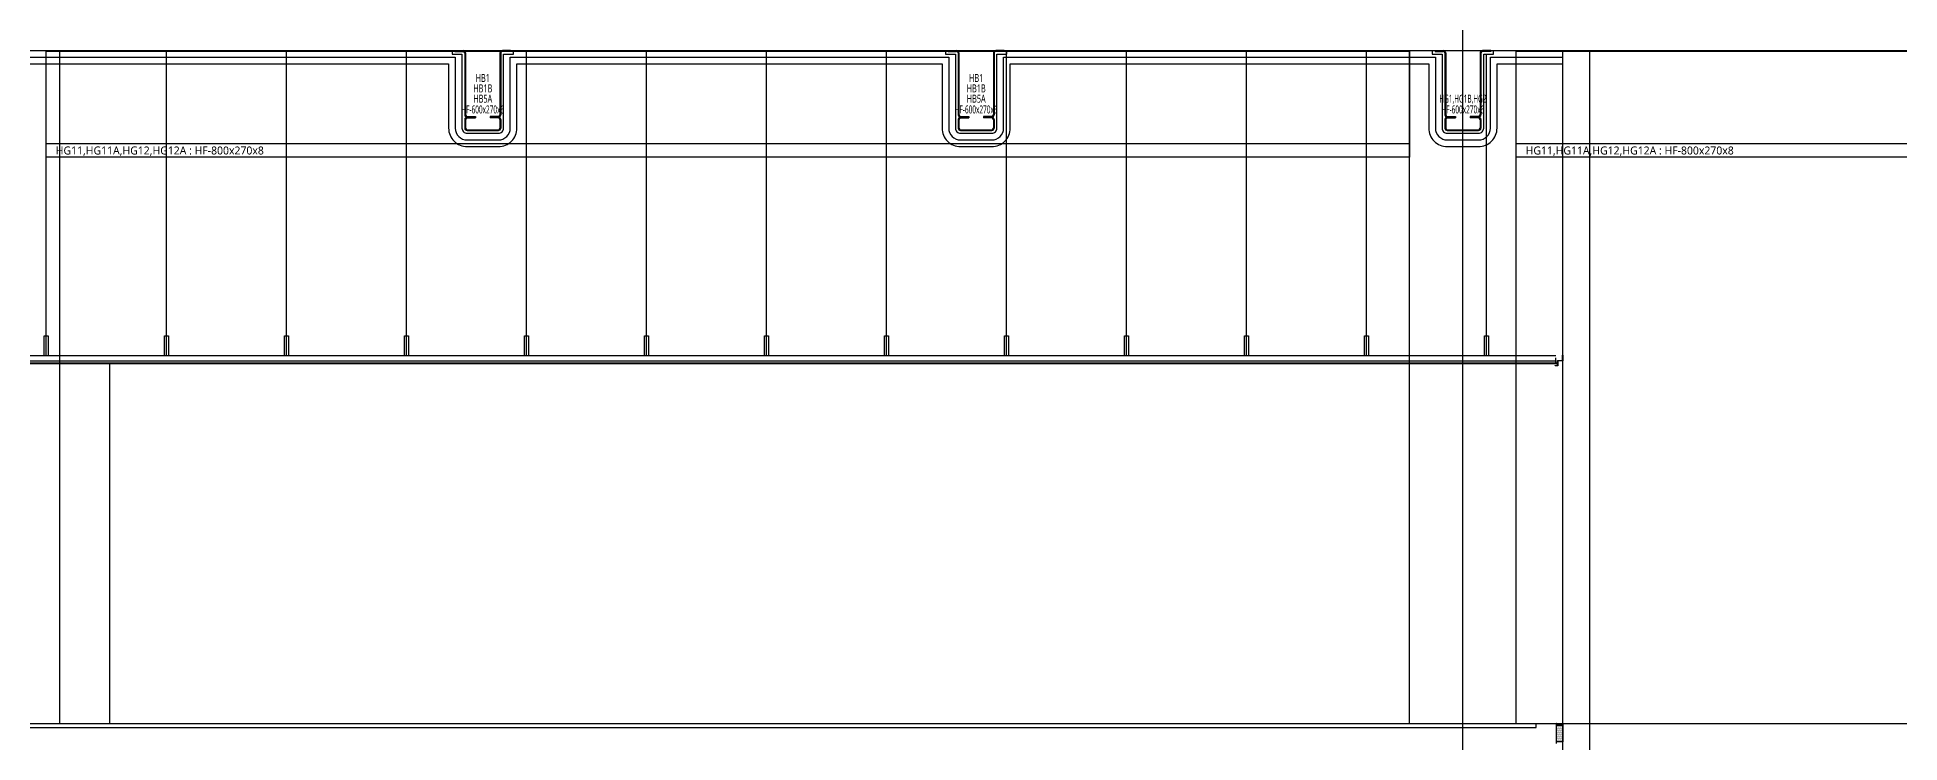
# Model space of a CAD drawing. Header units: millimetres. Extents: x 35054840 to 35483341, y -1288013 to -991013.
# Drawn here: x 35249545 to 35263512, y -1232938 to -1227643 of the extents above; entities that cross this region are included whole.
import ezdxf
from ezdxf.enums import TextEntityAlignment as Align

# ---------------------------------------------------------------- set-up
doc = ezdxf.new("R2010")
doc.units = ezdxf.units.MM
doc.header["$LTSCALE"] = 1000
doc.header["$MEASUREMENT"] = 0
doc.header["$PDSIZE"] = -10
doc.layers.get('0').update_dxf_attribs({"linetype": 'CONTINUOUS'})
doc.layers.get('Defpoints').update_dxf_attribs({"color": 161, "linetype": 'CONTINUOUS'})
for name, color, linetype in [('cen', 1, 'CONTINUOUS'), ('con', 2, 'CONTINUOUS'), ('ELE5', 254, 'CONTINUOUS'), ('ELE6', 8, 'CONTINUOUS'), ('FIN', 9, 'CONTINUOUS'), ('FIN(내화피복)', 8, 'CONTINUOUS'), ('FIN(패널-200글라스울)', 4, 'CONTINUOUS'), ('FIN-2', 9, 'CONTINUOUS'), ('HF', 3, 'CONTINUOUS'), ('INS', 9, 'BATTING'), ('S-SBEAM-HF', 4, 'CONTINUOUS'), ('S-SGIRDER-HF', 3, 'CONTINUOUS'), ('스틸', 8, 'CONTINUOUS')]:
    doc.layers.add(name, color=color, linetype=linetype)
doc.styles.add('TE', font='malgun_0.ttf')
doc.linetypes.add('BATTING', pattern='A,0.0001,-0.1,[134,ltypeshp.shx,S=0.1,R=0,X=-0.1,Y=0],-0.2,[134,ltypeshp.shx,S=0.1,R=180,X=0.1,Y=0],-0.1', length=0.4001)

# ---------------------------------------------------------------- blocks, each defined once
blk = doc.blocks.new('sdfsgdfdfg')
at = {"layer": 'cen', "ltscale": 0.1}
blk.add_line((34618149, -327809), (34618149, -240916), dxfattribs=at)
at = {"layer": 'cen', "ltscale": 5}
blk.add_line((34536435, -306209), (34739302, -306209), dxfattribs=at)
blk = doc.blocks.new('종단면도_1~2층')
at = {"layer": 'con', "ltscale": 0.1}
blk.add_lwpolyline([(34812036, -1226693), (34812036, -1227743), (34890561, -1227743), (34890561, -1228743), (34890811, -1228743)], dxfattribs=at)
blk = doc.blocks.new('*U208')
at = {"layer": 'ELE6', "ltscale": 0.1}
for p, q in [((10200, -8), (0, -8)), ((10200, -700), (0, -700))]:
    blk.add_line(p, q, dxfattribs=at)
blk.add_lwpolyline([(10200, -800), (0, -800), (0, 0), (10200, 0)], close=True, dxfattribs=at)
at = {"layer": 'Defpoints', "style": 'TE'}
blk.add_text('HG11,HG11A,HG12,HG12A : HF-800x270x8', height=60, dxfattribs=at).set_placement((851, -750), align=Align.MIDDLE_CENTER)
blk = doc.blocks.new('*U213')
at = {"layer": 'ELE6', "ltscale": 0.1}
for p, q in [((10223, -8), (0, -8)), ((10223, -700), (0, -700))]:
    blk.add_line(p, q, dxfattribs=at)
blk.add_lwpolyline([(10223, -800), (0, -800), (0, 0), (10223, 0)], close=True, dxfattribs=at)
at = {"layer": 'Defpoints', "style": 'TE'}
blk.add_text('HG11,HG11A,HG12,HG12A : HF-800x270x8', height=60, dxfattribs=at).set_placement((851, -750), align=Align.MIDDLE_CENTER)
blk = doc.blocks.new('HF')
at = {"layer": 'Defpoints'}
blk.add_point((0, 0), dxfattribs=at)
at = {"layer": 'HF', "color": 0, "linetype": 'ByBlock'}
for p, q in [((-209, 0), (-147, 0)), ((-209, 0), (-209, -6)), ((209, 0), (147, 0)), ((209, 0), (209, -6)), ((-209, -6), (-147, -6)), ((-135, -18), (-135, -482)), ((-129, -18), (-129, -482)), ((129, -18), (129, -482)), ((135, -18), (135, -482)), ((209, -6), (147, -6)), ((-135, -518), (-135, -582)), ((-129, -518), (-129, -582)), ((-117, -494), (-55, -494)), ((-117, -500), (-55, -500)), ((-117, -506), (-55, -506)), ((-55, -494), (-55, -500)), ((-55, -500), (-55, -506)), ((117, -494), (55, -494)), ((55, -494), (55, -500)), ((117, -500), (55, -500)), ((55, -500), (55, -506)), ((117, -506), (55, -506)), ((129, -518), (129, -582)), ((135, -518), (135, -582)), ((-117, -594), (117, -594)), ((-117, -600), (117, -600))]:
    blk.add_line(p, q, dxfattribs=at)
for centre, radius, start, end in [((-147, -18), 18, 0, 90), ((-147, -18), 12, 0, 90), ((147, -18), 18, 90, 180), ((147, -18), 12, 90, 180), ((-117, -482), 18, 180, 270), ((-117, -518), 18, 90, 180), ((-117, -482), 12, 180, 270), ((-117, -518), 12, 90, 180), ((117, -482), 12, 270, 360), ((117, -482), 18, 270, 360), ((117, -518), 18, 0, 90), ((117, -518), 12, 0, 90), ((-117, -582), 18, 180, 270), ((-117, -582), 12, 180, 270), ((117, -582), 12, 270, 360), ((117, -582), 18, 270, 360)]:
    blk.add_arc(centre, radius, start, end, dxfattribs=at)
blk = doc.blocks.new('HB1')
at = {"layer": 'S-SBEAM-HF'}
blk.add_blockref('HF', (0, 0), dxfattribs=at)
at = {"layer": 'Defpoints', "style": 'TE'}
for s, width, p in [('HB1B', 0.7, (0, -284)), ('HB1', 0.7, (0, -206)), ('HF-600x270x6', 0.5, (0, -442)), ('HB5A', 0.7, (0, -361))]:
    blk.add_text(s, height=60, dxfattribs=dict(at, width=width)).set_placement(p, align=Align.MIDDLE_CENTER)
blk = doc.blocks.new('HG1')
at = {"layer": 'S-SGIRDER-HF', "ltscale": 0.1}
blk.add_blockref('HF', (0, 0), dxfattribs=at)
at = {"layer": 'Defpoints', "style": 'TE', "width": 0.5}
for s, p in [('HG1,HG1B,HG2', (0, -361)), ('HF-600x270x6', (0, -442))]:
    blk.add_text(s, height=60, dxfattribs=at).set_placement(p, align=Align.MIDDLE_CENTER)

msp = doc.modelspace()

# ---------------------------------------------------------------- hatches: boundary and pattern name
at = {"linetype": 'ByBlock'}
h = msp.add_hatch(dxfattribs=at)
h.set_pattern_fill('DOTS', color=251, scale=80)
h.set_pattern_definition([(0, (32400419.3794, -2875287.998), (2.5, 5), [0, -5])])
h.paths.add_polyline_path([(35260986.6, -1232805), (35260986.6, -1232930.4), (35260936.6, -1232930.4), (35260936.6, -1232805)])

# ---------------------------------------------------------------- linework, layer by layer
at = {"color": 251, "linetype": 'ByBlock', "elevation": 1}
msp.add_lwpolyline([(35260986.3, -1232930.4), (35260938.2, -1232930.4), (35260938.2, -1232805), (35260986.3, -1232805)], close=True, dxfattribs=at)
at = {"layer": 'con', "ltscale": 1000, "elevation": 1}
msp.add_lwpolyline([(35232336.3, -1232823), (35260786.3, -1232823), (35260786.3, -1232793), (35260936.3, -1232793), (35260936.3, -1232943)], dxfattribs=at)
at = {"layer": 'Defpoints', "ltscale": 0.1}
msp.add_line((35260937.3, -1232792, 1), (35260936.3, -1232793, 1), dxfattribs=at)
at = {"layer": 'ELE5', "ltscale": 0.1, "elevation": 1}
for points in [[(35249711.3, -1227743), (35249711.3, -1232793)], [(35259836.3, -1232793), (35259836.3, -1227743)], [(35260636.3, -1232793), (35260636.3, -1227743)], [(35250086.3, -1230093), (35250086.3, -1232793)]]:
    msp.add_lwpolyline(points, dxfattribs=at)
at = {"layer": 'FIN', "elevation": 1}
msp.add_lwpolyline([(35232336.3, -1232793), (35260786.3, -1232793)], dxfattribs=at)
at = {"layer": 'FIN(내화피복)', "ltscale": 10000, "elevation": 1}
for points in [[(35252656.3, -1227743), (35252656.3, -1227770), (35252730.3, -1227770), (35252730.3, -1228325, 0.4142136), (35252769.3, -1228364), (35253003.3, -1228364, 0.4142136), (35253042.3, -1228325), (35253042.3, -1227770), (35253116.3, -1227770), (35253116.3, -1227743)], [(35256356.3, -1227743), (35256356.3, -1227770), (35256430.3, -1227770), (35256430.3, -1228325, 0.4142136), (35256469.3, -1228364), (35256703.3, -1228364, 0.4142136), (35256742.3, -1228325), (35256742.3, -1227770), (35256816.3, -1227770), (35256816.3, -1227743)], [(35260006.3, -1227743), (35260006.3, -1227770), (35260080.3, -1227770), (35260080.3, -1228325, 0.4142136), (35260119.3, -1228364), (35260353.3, -1228364, 0.4142136), (35260392.3, -1228325), (35260392.3, -1227770), (35260466.3, -1227770), (35260466.3, -1227743)]]:
    msp.add_lwpolyline(points, format="xyb", dxfattribs=at)
at = {"layer": 'FIN(패널-200글라스울)', "ltscale": 0.1, "elevation": 1}
msp.add_lwpolyline([(35261186.3, -1227743), (35261186.3, -1233083), (35260986.3, -1233083), (35260986.3, -1227743)], dxfattribs=at)
at = {"layer": 'FIN-2'}
for p, q in [((35249613.4, -1230035, 1), (35249613.4, -1227743, 1)), ((35250513.4, -1230035, 1), (35250513.4, -1227743, 1)), ((35251413.4, -1230035, 1), (35251413.4, -1227743, 1)), ((35252313.4, -1230035, 1), (35252313.4, -1227743, 1)), ((35253213.4, -1230035, 1), (35253213.4, -1227743, 1)), ((35254113.4, -1230035, 1), (35254113.4, -1227743, 1)), ((35255013.4, -1230035, 1), (35255013.4, -1227743, 1)), ((35255913.4, -1230035, 1), (35255913.4, -1227743, 1)), ((35256813.4, -1230035, 1), (35256813.4, -1227743, 1)), ((35257713.4, -1230035, 1), (35257713.4, -1227743, 1)), ((35258613.4, -1230035, 1), (35258613.4, -1227743, 1)), ((35259513.4, -1230035, 1), (35259513.4, -1227743, 1)), ((35260413.4, -1230035, 1), (35260413.4, -1227770, 1)), ((35260934.3, -1230035, 1), (35232158.3, -1230035, 1)), ((35260934.3, -1230087, 1), (35260934.3, -1230049, 1)), ((35260934.3, -1230073, 1), (35232158.3, -1230073, 1))]:
    msp.add_line(p, q, dxfattribs=at)
at = {"layer": 'FIN-2', "elevation": 1}
for points in [[(35249598.4, -1229885), (35249628.4, -1229885), (35249628.4, -1230035), (35249598.4, -1230035)], [(35250498.4, -1229885), (35250528.4, -1229885), (35250528.4, -1230035), (35250498.4, -1230035)], [(35251398.4, -1229885), (35251428.4, -1229885), (35251428.4, -1230035), (35251398.4, -1230035)], [(35252298.4, -1229885), (35252328.4, -1229885), (35252328.4, -1230035), (35252298.4, -1230035)], [(35253198.4, -1229885), (35253228.4, -1229885), (35253228.4, -1230035), (35253198.4, -1230035)], [(35254098.4, -1229885), (35254128.4, -1229885), (35254128.4, -1230035), (35254098.4, -1230035)], [(35254998.4, -1229885), (35255028.4, -1229885), (35255028.4, -1230035), (35254998.4, -1230035)], [(35255898.4, -1229885), (35255928.4, -1229885), (35255928.4, -1230035), (35255898.4, -1230035)], [(35256798.4, -1229885), (35256828.4, -1229885), (35256828.4, -1230035), (35256798.4, -1230035)], [(35257698.4, -1229885), (35257728.4, -1229885), (35257728.4, -1230035), (35257698.4, -1230035)], [(35258598.4, -1229885), (35258628.4, -1229885), (35258628.4, -1230035), (35258598.4, -1230035)], [(35259498.4, -1229885), (35259528.4, -1229885), (35259528.4, -1230035), (35259498.4, -1230035)], [(35260398.4, -1229885), (35260428.4, -1229885), (35260428.4, -1230035), (35260398.4, -1230035)]]:
    msp.add_lwpolyline(points, close=True, dxfattribs=at)
for points in [[(35260928.3, -1230109), (35260928.3, -1230107), (35260946.3, -1230107), (35260946.3, -1230069), (35260984.3, -1230069), (35260984.3, -1230029), (35260986.3, -1230029), (35260986.3, -1230071), (35260948.3, -1230071), (35260948.3, -1230109), (35260928.3, -1230109)], [(35260946.3, -1230093), (35232146.3, -1230093), (35232146.3, -1230087), (35260946.3, -1230087)]]:
    msp.add_lwpolyline(points, dxfattribs=at)
at = {"layer": 'INS', "ltscale": 0.12, "elevation": 1}
msp.add_lwpolyline([(35249442.3, -1227793), (35252680.3, -1227793), (35252680.3, -1228325, 0.4142136), (35252769.3, -1228414), (35253003.3, -1228414, 0.4142136), (35253092.3, -1228325), (35253092.3, -1227793), (35256380.3, -1227793), (35256380.3, -1228325, 0.4142136), (35256469.3, -1228414), (35256703.3, -1228414, 0.4142136), (35256792.3, -1228325), (35256792.3, -1227793), (35260030.3, -1227793), (35260030.3, -1228325, 0.4142136), (35260119.3, -1228414), (35260353.3, -1228414, 0.4142136), (35260442.3, -1228325), (35260442.3, -1227793), (35260986.3, -1227793)], format="xyb", dxfattribs=at)
at = {"layer": 'INS', "linetype": 'Continuous', "ltscale": 0.12, "elevation": 1}
for points in [[(35249492.3, -1227843), (35252630.3, -1227843)], [(35253142.3, -1227843), (35256330.3, -1227843)], [(35256842.3, -1227843), (35259980.3, -1227843)], [(35260492.3, -1227843), (35260986.3, -1227843)]]:
    msp.add_lwpolyline(points, dxfattribs=at)
for points in [[(35252630.3, -1227843), (35252630.3, -1228325, 0.4142136), (35252769.3, -1228464), (35253003.3, -1228464, 0.4142136), (35253142.3, -1228325), (35253142.3, -1227843)], [(35256330.3, -1227843), (35256330.3, -1228325, 0.4142136), (35256469.3, -1228464), (35256703.3, -1228464, 0.4142136), (35256842.3, -1228325), (35256842.3, -1227843)], [(35259980.3, -1227843), (35259980.3, -1228325, 0.4142136), (35260119.3, -1228464), (35260353.3, -1228464, 0.4142136), (35260492.3, -1228325), (35260492.3, -1227843)]]:
    msp.add_lwpolyline(points, format="xyb", dxfattribs=at)
at = {"layer": '스틸', "color": 6, "linetype": 'ByBlock'}
for p, q in [((35260938.2, -1232805, 1), (35260938.2, -1232792, 1)), ((35260938.2, -1232792, 1), (35260940.2, -1232792, 1)), ((35260938.2, -1232805, 1), (35260986.3, -1232805, 1)), ((35260986.3, -1232805, 1), (35260938.2, -1232805, 1)), ((35260940.2, -1232803, 1), (35260940.2, -1232792, 1)), ((35260984.3, -1232803, 1), (35260940.2, -1232803, 1)), ((35260984.3, -1232792, 1), (35260984.3, -1232803, 1)), ((35260984.3, -1232792, 1), (35260986.3, -1232792, 1)), ((35260986.3, -1232792, 1), (35260986.3, -1232805, 1))]:
    msp.add_line(p, q, dxfattribs=at)
at = {"layer": '스틸', "color": 6, "linetype": 'ByBlock', "const_width": 2, "elevation": 1}
msp.add_lwpolyline([(35260907.3, -1232792), (35260937.3, -1232792), (35260937.3, -1232931.4), (35260986.3, -1232931.4)], dxfattribs=at)

# ---------------------------------------------------------------- block references
for name, p in [('sdfsgdfdfg', (642087, -926584.2, 1)), ('종단면도_1~2층', (420000, 0, 1))]:
    msp.add_blockref(name, p)
at = {"layer": 'ELE6'}
for name, p in [('*U213', (35249613.4, -1227743, 1)), ('*U208', (35260636.3, -1227743, 1))]:
    msp.add_blockref(name, p, dxfattribs=at)
at = {"layer": 'S-SBEAM-HF'}
for p in [(35252886.3, -1227743, 1), (35256586.3, -1227743, 1)]:
    msp.add_blockref('HB1', p, dxfattribs=at)
at = {"layer": 'S-SGIRDER-HF', "ltscale": 0.1}
msp.add_blockref('HG1', (35260236.3, -1227743, 1), dxfattribs=at)

doc.saveas('drawing.dxf')
